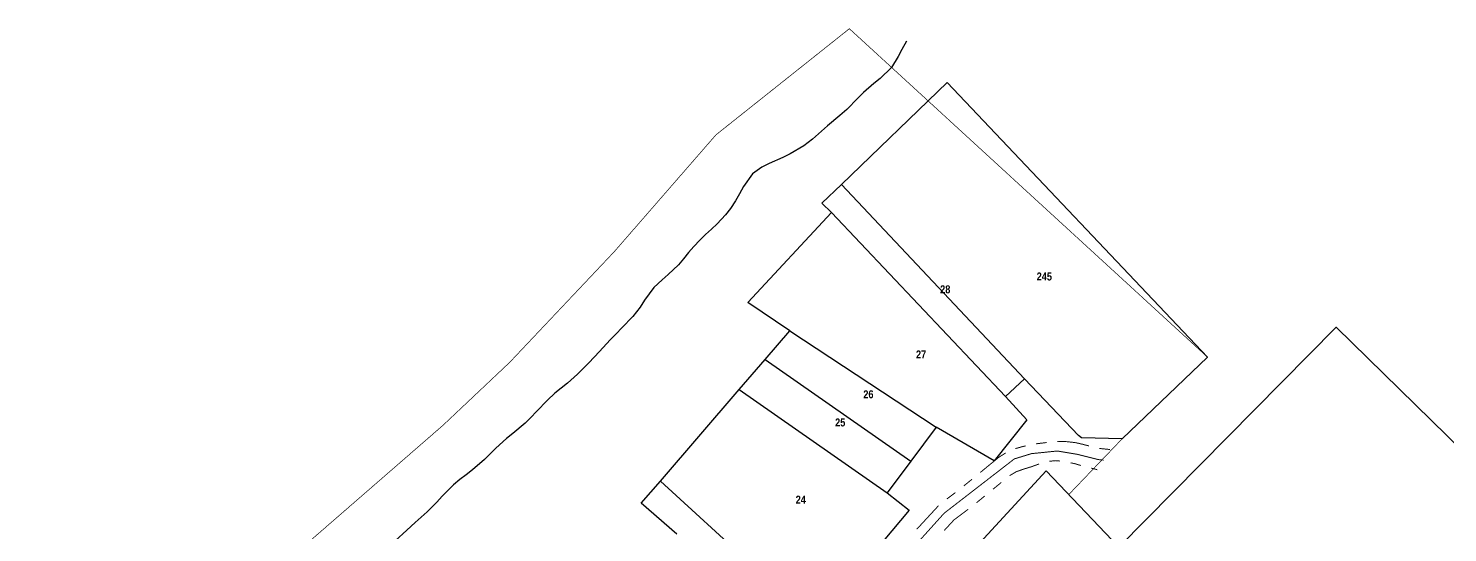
# Model space of a CAD drawing. Extents: x 204296 to 206006, y 4860262 to 4862155.
# Drawn here: x 204678.1 to 204944.1, y 4862060.8 to 4862155.4 of the extents above; entities that cross this region are included whole.
import ezdxf
from ezdxf.enums import TextEntityAlignment as Align

# ---------------------------------------------------------------- set-up
doc = ezdxf.new("R2010")
doc.units = 0
doc.header["$LTSCALE"] = 1.5
doc.header["$MEASUREMENT"] = 0
doc.linetypes.add('TRACO_25', pattern=[8, 3, -1, 1, -1, 1, -1])
for name, color, linetype in [('CD-MALHA-LOTES', 40, 'CONTINUOUS'), ('HD-CURSO-PERENE', 170, 'CONTINUOUS'), ('LM-LIM-SETOR-FISCAL', 7, 'CONTINUOUS'), ('RU-QUADRAS', 6, 'CONTINUOUS'), ('SV-EIXO-RUA-N-PAV', 6, 'CONTINUOUS'), ('SV-RUA-NAO-PAV-S-GUIA-C-GUIA', 7, 'CONTINUOUS'), ('Th_NmrPot', 1, 'CONTINUOUS')]:
    doc.layers.add(name, color=color, linetype=linetype)
doc.styles.get("Standard").update_dxf_attribs({"font": 'swisscbo.ttf'})
doc.linetypes.add('Limite', pattern='A,20,-3,[130,ltypeshp.shx,S=6.35,R=0,X=0,Y=0],-3,20', length=46)

msp = doc.modelspace()

# ---------------------------------------------------------------- linework, layer by layer
at = {"layer": 'CD-MALHA-LOTES', "linetype": 'Continuous'}
for p, q in [((204830.49, 4862126.12), (204850.28, 4862145.19)), ((204850.28, 4862145.19), (204899.06, 4862093.74)), ((204826.8, 4862122.57), (204830.49, 4862126.12)), ((204864.76, 4862089.67), (204830.49, 4862126.12)), ((204828.57, 4862120.84), (204826.8, 4862122.57)), ((204812.94, 4862103.96), (204828.57, 4862120.84)), ((204828.57, 4862120.84), (204861.2, 4862086.35)), ((204820.77, 4862098.67), (204812.94, 4862103.96)), ((204816.14, 4862093.3), (204820.77, 4862098.67)), ((204820.77, 4862098.67), (204848.22, 4862080.6)), ((204882.47, 4862058.14), (204923.17, 4862099.36)), ((204923.17, 4862099.36), (204997.53, 4862026.55)), ((204811.27, 4862087.64), (204816.14, 4862093.3)), ((204816.14, 4862093.3), (204843.46, 4862074.25)), ((204899.06, 4862093.74), (204883.05, 4862078.41)), ((204796.53, 4862070.5), (204811.27, 4862087.64)), ((204811.27, 4862087.64), (204839.02, 4862068.32)), ((204864.76, 4862089.67), (204861.2, 4862086.35)), ((204874.91, 4862079.05), (204864.76, 4862089.67)), ((204861.2, 4862086.35), (204865.23, 4862081.99)), ((204848.22, 4862080.6), (204843.46, 4862074.25)), ((204859.11, 4862074.27), (204848.22, 4862080.6)), ((204865.23, 4862081.99), (204859.11, 4862074.27)), ((204875.48, 4862078.6), (204874.91, 4862079.05)), ((204883.05, 4862078.41), (204875.48, 4862078.6)), ((204843.46, 4862074.25), (204839.02, 4862068.32)), ((204848.52, 4862050.46), (204868.85, 4862072.43)), ((204868.85, 4862072.43), (204882.47, 4862058.14)), ((204792.96, 4862066.36), (204796.53, 4862070.5)), ((204796.53, 4862070.5), (204825.53, 4862044.05)), ((204799.61, 4862060.53), (204792.96, 4862066.36)), ((204839.02, 4862068.32), (204843.14, 4862065.08)), ((204843.14, 4862065.08), (204825.53, 4862044.05))]:
    msp.add_line(p, q, dxfattribs=at)
at = {"layer": 'HD-CURSO-PERENE'}
for p, q in [((204841.77, 4862151.43), (204841.09, 4862150.07)), ((204842.64, 4862152.98), (204841.77, 4862151.43)), ((204841.09, 4862150.07), (204839.85, 4862148.05)), ((204837.71, 4862145.98), (204836.52, 4862145.03)), ((204839.85, 4862148.05), (204837.71, 4862145.98)), ((204834.61, 4862143.35), (204833.55, 4862142.29)), ((204836.52, 4862145.03), (204834.61, 4862143.35)), ((204833.55, 4862142.29), (204831.45, 4862140.17)), ((204830.18, 4862139.03), (204827.87, 4862137.11)), ((204831.45, 4862140.17), (204830.18, 4862139.03)), ((204826.14, 4862135.6), (204825.01, 4862134.61)), ((204827.87, 4862137.11), (204826.14, 4862135.6)), ((204823.42, 4862133.35), (204820.86, 4862131.83)), ((204825.01, 4862134.61), (204823.42, 4862133.35)), ((204816.91, 4862130.03), (204815.55, 4862129.34)), ((204819.5, 4862131.18), (204816.91, 4862130.03)), ((204820.86, 4862131.83), (204819.5, 4862131.18)), ((204813.82, 4862128.08), (204812.08, 4862125.7)), ((204815.55, 4862129.34), (204813.82, 4862128.08)), ((204812.08, 4862125.7), (204811.36, 4862124.35)), ((204810.62, 4862123.01), (204809.68, 4862121.6)), ((204811.36, 4862124.35), (204810.62, 4862123.01)), ((204808.74, 4862120.43), (204807.17, 4862118.75)), ((204809.68, 4862121.6), (204808.74, 4862120.43)), ((204804.98, 4862116.7), (204803.9, 4862115.66)), ((204806.08, 4862117.72), (204804.98, 4862116.7)), ((204807.17, 4862118.75), (204806.08, 4862117.72)), ((204802.79, 4862114.5), (204801.83, 4862113.35)), ((204803.9, 4862115.66), (204802.79, 4862114.5)), ((204800.89, 4862112.18), (204799.93, 4862111.03)), ((204801.83, 4862113.35), (204800.89, 4862112.18)), ((204798.02, 4862109.21), (204796.86, 4862108.25)), ((204799.93, 4862111.03), (204798.02, 4862109.21)), ((204795.32, 4862106.8), (204793.55, 4862104.39)), ((204796.86, 4862108.25), (204795.32, 4862106.8)), ((204793.55, 4862104.39), (204792.72, 4862103.13)), ((204791.38, 4862101.38), (204789.32, 4862099.2)), ((204792.72, 4862103.13), (204791.38, 4862101.38)), ((204788.26, 4862098.13), (204787.15, 4862096.97)), ((204789.32, 4862099.2), (204788.26, 4862098.13)), ((204787.15, 4862096.97), (204785.11, 4862094.77)), ((204785.11, 4862094.77), (204783.13, 4862092.66)), ((204781, 4862090.55), (204779.1, 4862088.88)), ((204782.08, 4862091.59), (204781, 4862090.55)), ((204783.13, 4862092.66), (204782.08, 4862091.59)), ((204777.94, 4862087.92), (204776.78, 4862086.96)), ((204779.1, 4862088.88), (204777.94, 4862087.92)), ((204775.39, 4862085.7), (204773.3, 4862083.54)), ((204776.78, 4862086.96), (204775.39, 4862085.7)), ((204772.27, 4862082.45), (204771.16, 4862081.35)), ((204773.3, 4862083.54), (204772.27, 4862082.45)), ((204768.87, 4862079.41), (204767.71, 4862078.46)), ((204771.16, 4862081.35), (204768.87, 4862079.41)), ((204767.71, 4862078.46), (204765.72, 4862076.65)), ((204763.59, 4862074.54), (204761.32, 4862072.59)), ((204764.66, 4862075.59), (204763.59, 4862074.54)), ((204765.72, 4862076.65), (204764.66, 4862075.59)), ((204760.12, 4862071.68), (204758.92, 4862070.77)), ((204761.32, 4862072.59), (204760.12, 4862071.68)), ((204757.76, 4862069.81), (204755.64, 4862067.69)), ((204758.92, 4862070.77), (204757.76, 4862069.81)), ((204754.62, 4862066.58), (204752.81, 4862064.75)), ((204755.64, 4862067.69), (204754.62, 4862066.58)), ((204751.71, 4862063.73), (204750.6, 4862062.73)), ((204752.81, 4862064.75), (204751.71, 4862063.73)), ((204749.04, 4862061.33), (204746.83, 4862059.31)), ((204750.6, 4862062.73), (204749.04, 4862061.33))]:
    msp.add_line(p, q, dxfattribs=at)
at = {"layer": 'LM-LIM-SETOR-FISCAL', "linetype": 'Limite', "ltscale": 0.1, "const_width": 0.13}
msp.add_lwpolyline([(204997.53, 4862026.55), (204923.17, 4862099.36), (204907.85, 4862083.85), (204882.47, 4862058.14), (204873.08, 4862067.99), (204883.05, 4862078.41), (204899.06, 4862093.74), (204831.95, 4862155.3), (204831.95, 4862155.3), (204806.94, 4862135.4), (204787.9, 4862113.52), (204768.31, 4862092.78), (204755.77, 4862080.94), (204726.17, 4862055.21), (204713.97, 4862041.28), (204703.74, 4862027.58), (204686, 4862010.41), (204670.48, 4861993.45)], dxfattribs=at)
msp.add_lwpolyline([(204997.53, 4862026.55), (204923.17, 4862099.36), (204907.85, 4862083.85), (204882.47, 4862058.14), (204873.08, 4862067.99), (204883.05, 4862078.41), (204899.06, 4862093.74), (204831.95, 4862155.3), (204831.95, 4862155.3), (204806.94, 4862135.4), (204787.9, 4862113.52), (204768.31, 4862092.78), (204755.77, 4862080.94), (204726.17, 4862055.21), (204713.97, 4862041.28), (204703.74, 4862027.58), (204686, 4862010.41), (204670.48, 4861993.45)], dxfattribs=at)
at = {"layer": 'RU-QUADRAS', "linetype": 'Continuous', "const_width": 0.01}
for points in [[(204799.61, 4862060.53), (204792.96, 4862066.36), (204796.53, 4862070.5), (204811.27, 4862087.64), (204816.14, 4862093.3), (204820.77, 4862098.67), (204812.94, 4862103.96), (204828.57, 4862120.84), (204826.8, 4862122.57), (204830.49, 4862126.12), (204850.28, 4862145.19), (204899.06, 4862093.74), (204883.05, 4862078.41), (204875.48, 4862078.6), (204874.91, 4862079.05), (204864.76, 4862089.67), (204861.2, 4862086.35), (204865.23, 4862081.99), (204859.11, 4862074.27), (204848.22, 4862080.6), (204843.46, 4862074.25), (204839.02, 4862068.32), (204843.14, 4862065.08), (204825.53, 4862044.05)], [(204848.52, 4862050.46), (204868.85, 4862072.43), (204882.47, 4862058.14), (204923.17, 4862099.36), (204997.53, 4862026.55)]]:
    msp.add_lwpolyline(points, dxfattribs=at)
at = {"layer": 'SV-EIXO-RUA-N-PAV', "const_width": 0.18, "flags": 128}
msp.add_lwpolyline([(204879.62, 4862074.44), (204878.62, 4862074.53), (204874.65, 4862075.52), (204870.93, 4862076.14), (204866.09, 4862075.65), (204862.86, 4862074.66), (204849.71, 4862064.48), (204801.06, 4862010.44), (204756.7, 4861960.86), (204752.23, 4861950.87)], dxfattribs=at)
at = {"layer": 'SV-RUA-NAO-PAV-S-GUIA-C-GUIA', "linetype": 'TRACO_25', "const_width": 0.18, "flags": 128}
for points in [[(204864.51, 4862077), (204863.06, 4862076.59)], [(204864.99, 4862077.09), (204864.51, 4862077)], [(204867.23, 4862077.53), (204866.95, 4862077.47)], [(204867.94, 4862077.61), (204867.23, 4862077.53)], [(204868.93, 4862077.73), (204867.94, 4862077.61)], [(204871.08, 4862077.91), (204870.93, 4862077.9)], [(204871.93, 4862077.91), (204871.08, 4862077.91)], [(204872.59, 4862077.9), (204871.93, 4862077.91)], [(204872.92, 4862077.87), (204872.59, 4862077.9)], [(204874.26, 4862077.72), (204872.92, 4862077.87)], [(204874.9, 4862077.58), (204874.26, 4862077.72)], [(204875.72, 4862077.39), (204874.9, 4862077.58)], [(204875.87, 4862077.35), (204875.72, 4862077.39)], [(204876.84, 4862077.09), (204875.87, 4862077.35)], [(204859.96, 4862074.97), (204856.48, 4862072.12)], [(204860.39, 4862075.24), (204859.96, 4862074.97)], [(204859.96, 4862074.97), (204859.96, 4862074.97)], [(204861.24, 4862075.77), (204860.39, 4862075.24)], [(204870.51, 4862074.33), (204869.44, 4862074.21)], [(204871.43, 4862074.26), (204870.51, 4862074.33)], [(204880.77, 4862076.42), (204878.78, 4862076.62)], [(204862, 4862071.54), (204861.97, 4862071.51)], [(204862.83, 4862072.02), (204862, 4862071.54)], [(204863.26, 4862072.28), (204862.83, 4862072.02)], [(204863.73, 4862072.44), (204863.26, 4862072.28)], [(204864.69, 4862072.77), (204863.73, 4862072.44)], [(204865.63, 4862073.06), (204864.69, 4862072.77)], [(204866.15, 4862073.22), (204865.63, 4862073.06)], [(204866.58, 4862073.38), (204866.15, 4862073.22)], [(204867.52, 4862073.72), (204866.58, 4862073.38)], [(204874.09, 4862073.79), (204873.4, 4862073.93)], [(204874.38, 4862073.71), (204874.09, 4862073.79)], [(204875.34, 4862073.43), (204874.38, 4862073.71)], [(204878.43, 4862072.63), (204877.27, 4862072.93)], [(204854.94, 4862070.86), (204853.39, 4862069.59)], [(204860.42, 4862070.25), (204858.87, 4862068.98)], [(204851.82, 4862068.35), (204850.22, 4862067.15)], [(204857.32, 4862067.71), (204855.78, 4862066.45)], [(204848.66, 4862065.9), (204844.59, 4862061.49)], [(204851.8, 4862063.41), (204851.56, 4862063.23)], [(204854.2, 4862065.21), (204851.8, 4862063.41)], [(204851.56, 4862063.23), (204849.73, 4862061.25)]]:
    msp.add_lwpolyline(points, dxfattribs=at)

# ---------------------------------------------------------------- texts
at = {"layer": 'Th_NmrPot', "color": 1}
for s, p in [('245', (204867.05, 4862108.86)), ('28', (204848.96, 4862106.45)), ('27', (204844.43, 4862094.24)), ('26', (204834.56, 4862086.77)), ('25', (204829.28, 4862081.5)), ('24', (204821.89, 4862067.02))]:
    msp.add_text(s, height=1.5, dxfattribs=at).set_placement(p, align=Align.MIDDLE_LEFT)

doc.saveas('drawing.dxf')
